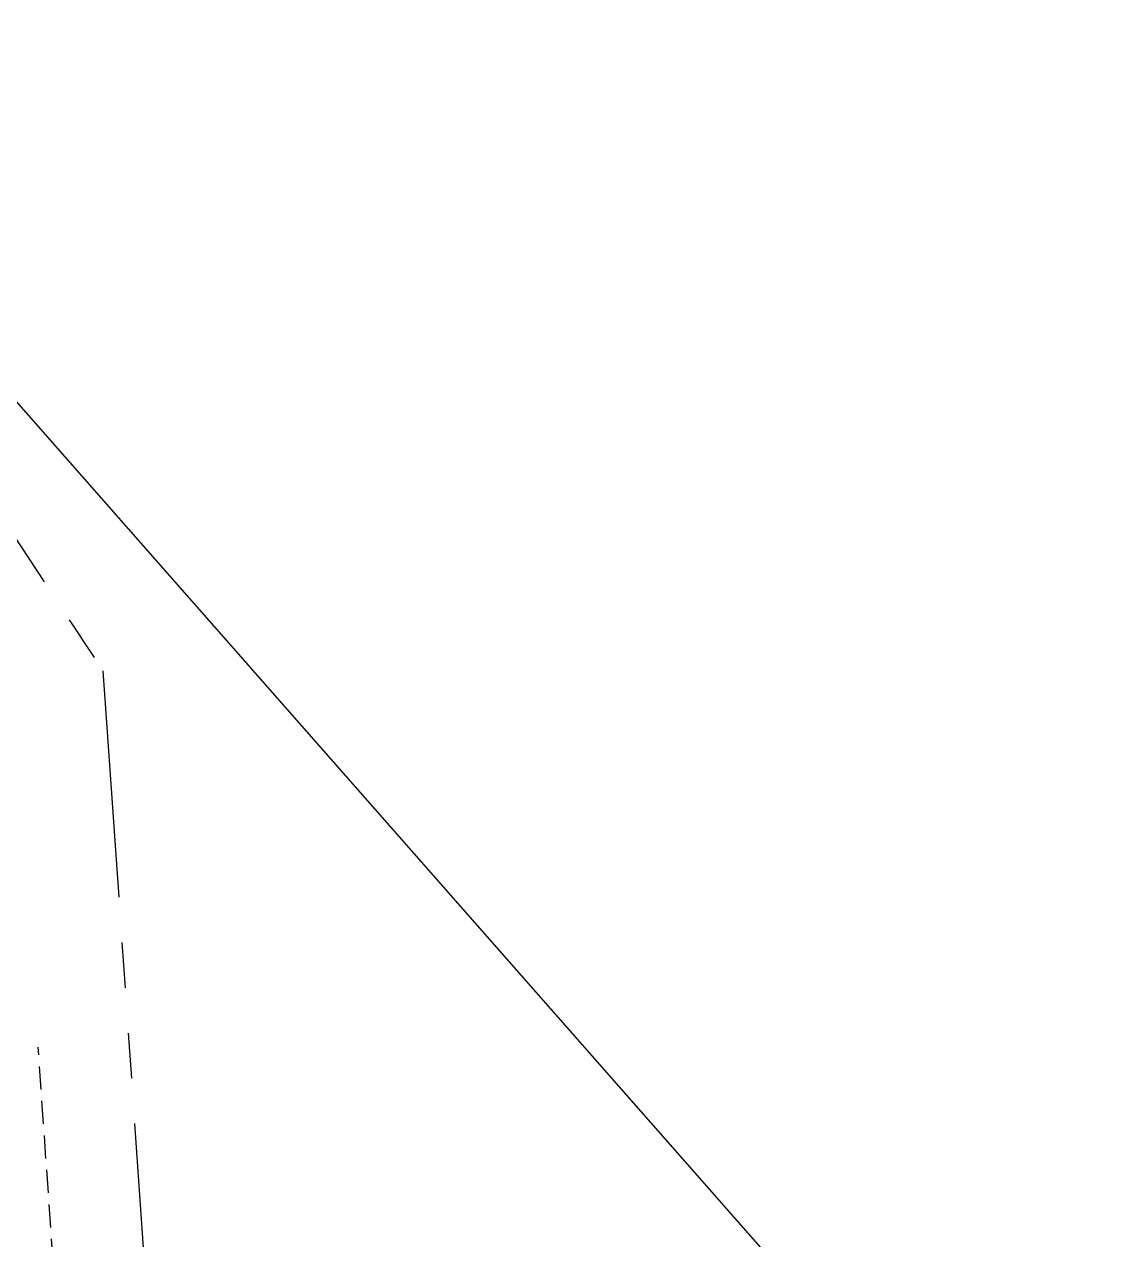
# Model space of a CAD drawing. Header units: millimetres. Extents: x 833946797 to 834440930, y 817746008 to 818399503.
# Drawn here: x 834369970 to 834429568, y 818022827 to 818089765 of the extents above; entities that cross this region are included whole.
import ezdxf

# ---------------------------------------------------------------- set-up
doc = ezdxf.new("R2010")
doc.units = ezdxf.units.MM
doc.header["$LTSCALE"] = 100
doc.linetypes.add('base plan(mm)$0$PHANTOM', pattern=[2.5, 1.25, -0.25, 0.25, -0.25, 0.25, -0.25])
doc.linetypes.add('HIDDENX2', pattern=[19.05, 12.7, -6.35])
doc.layers.add('A-WALL', color=7, linetype='Continuous', lineweight=9)
for name, color, linetype in [('DLN060__', 7, 'Continuous'), ('DLN910__', 3, 'Continuous'), ('DLN914', 3, 'base plan(mm)$0$PHANTOM')]:
    doc.layers.add(name, color=color, linetype=linetype)

msp = doc.modelspace()

# ---------------------------------------------------------------- hatches: boundary and pattern name
at = {"layer": 'A-WALL'}
h = msp.add_hatch(dxfattribs=at)
h.set_pattern_fill('ANSI31', scale=50)
h.set_pattern_definition([(86.350195828, (-1e-07, 1e-07), (-158.428018635, 10.105711821), [])])
edge = h.paths.add_edge_path()
edge.add_line((834373398.9, 817975260.5), (834373587.8, 817975426.8))
edge.add_line((834373587.8, 817975426.8), (834373233.3, 817980498))
edge.add_line((834373233.3, 817980498), (834338943.8, 818019460))
edge.add_arc((834332615.6, 818013879.7), 8437.1, 41.406562, 102.763105)
edge.add_line((834330751.7, 818022108.4), (834321993.3, 818032060.3))
edge.add_line((834321993.3, 818032060.3), (834277327.5, 817992751.1))
edge.add_line((834277327.5, 817992751.1), (834277459.6, 817992600.9))
edge.add_line((834277459.6, 817992600.9), (834321975.3, 818031778))
edge.add_line((834321975.3, 818031778), (834330680.7, 818021886.4))
edge.add_arc((834332615.6, 818013879.7), 8237.1, 41.407934, 103.586126, ccw=False)
edge.add_line((834338793.6, 818019327.9), (834373038.5, 817980416.6))
edge.add_line((834373038.5, 817980416.6), (834373398.9, 817975260.5))
at = {"layer": 'DLN060__'}
h = msp.add_hatch(dxfattribs=at)
h.set_pattern_fill('EARTH', color=251, scale=150, angle=45)
h.set_pattern_definition([(86.35019583, (1453154.1, 238293.2), (-889.9338409, 1011.2023827), [952.5, -952.5]), (86.35019583, (1452797.6, 238315.9), (-889.9338409, 1011.2023827), [952.5, -952.5]), (86.35019583, (1452441.2, 238338.6), (-889.9338409, 1011.2023827), [952.5, -952.5]), (176.35019583, (1452329.9, 238465), (-1011.2023827, -889.9338409), [952.5, -952.5]), (176.35019583, (1452352.65, 238821.5), (-1011.2023827, -889.9338409), [952.5, -952.5]), (176.35019583, (1452375.4, 239178), (-1011.2023827, -889.9338409), [952.5, -952.5])])
edge = h.paths.add_edge_path()
edge.add_line((834303001.7, 817954269.4), (834304578.4, 817955656.4))
edge.add_line((834304578.4, 817955656.4), (834331037.8, 817925591.5))
edge.add_line((834331037.8, 817925591.5), (834375206.5, 817964463.2))
edge.add_line((834375206.5, 817964463.2), (834374060.9, 817980844.8))
edge.add_line((834374060.9, 817980844.8), (834339581.5, 818020021.9))
edge.add_arc((834332615.9, 818013881.7), 9285.6, 41.396771, 99.604623)
edge.add_line((834331066.6, 818023037.1), (834322069.8, 818033259.9))
edge.add_line((834322069.8, 818033259.9), (834273725.6, 817990713.5))
edge.add_line((834273725.6, 817990713.5), (834304578.4, 817955656.4))
edge.add_line((834304578.4, 817955656.4), (834303001.7, 817954269.4))
edge.add_line((834303001.7, 817954269.4), (834270761.5, 817990902.8))
edge.add_line((834270761.5, 817990902.8), (834322258.6, 818036224.1))
edge.add_line((834322258.6, 818036224.1), (834331970.3, 818025189))
edge.add_arc((834332622.3, 818013717.3), 11490.2, 42.026141, 93.253053, ccw=False)
edge.add_line((834341157.7, 818021409.6), (834375550.8, 817982329.9))
edge.add_line((834375550.8, 817982329.9), (834377279, 817963489.7))
edge.add_line((834377279, 817963489.7), (834330848.8, 817922627.7))
edge.add_line((834330848.8, 817922627.7), (834303001.7, 817954269.4))

# ---------------------------------------------------------------- linework, layer by layer
at = {"color": 2}
msp.add_lwpolyline([(834427839, 818002704.1), (834318889.5, 817906820.3), (834242269.6, 817993880.9), (834351219.2, 818089764.7)], close=True, dxfattribs=at)
at = {"layer": 'DLN910__', "color": 5, "linetype": 'HIDDENX2'}
msp.add_line((834378736.2, 817918985.3), (834370736.2, 818033424.3), dxfattribs=at)
msp.add_line((834378736.2, 817918985.3), (834370736.2, 818033424.3), dxfattribs=at)
at = {"layer": 'DLN914', "ltscale": 100}
msp.add_lwpolyline([(834108001, 818027127, 0.5997319), (834250993, 817971639), (834354591, 818062813), (834364181, 818069493), (834374299, 818054161), (834383724, 817919334), (834429567.9, 817872652.7), (834427481, 817871856), (834422426, 817865906), (834398360, 817846374), (834371127, 817819016), (834357334, 817802650), (834345460, 817778030), (834335418, 817757919, -0.3055462), (834321131, 817746233), (834321131, 817746233), (834302565, 817746008), (834292360, 817748208), (834267601, 817746622), (834095099, 817746458)], format="xyb", dxfattribs=at)

doc.saveas('drawing.dxf')
